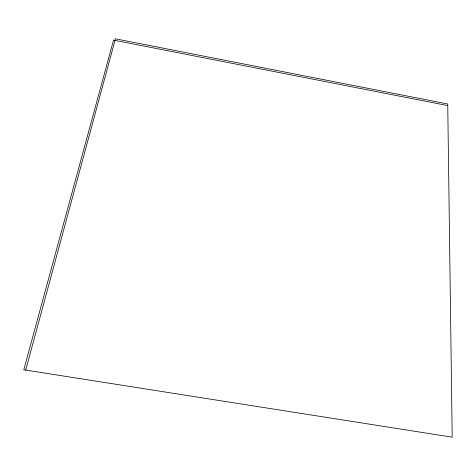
<?xml version="1.0" encoding="UTF-8"?>
<svg xmlns="http://www.w3.org/2000/svg" width="476" height="476" viewBox="0 0 476 476"><rect width="100%" height="100%" fill="white"/><g stroke="black" fill="none" stroke-linecap="round" stroke-linejoin="round"><path stroke-width="0.71" d="M25.71 370.078L115.442 38.818L447.732 103.976L452.2 437.182L23.8 369.781L113.544 40.109L447.755 105.583"/></g></svg>
